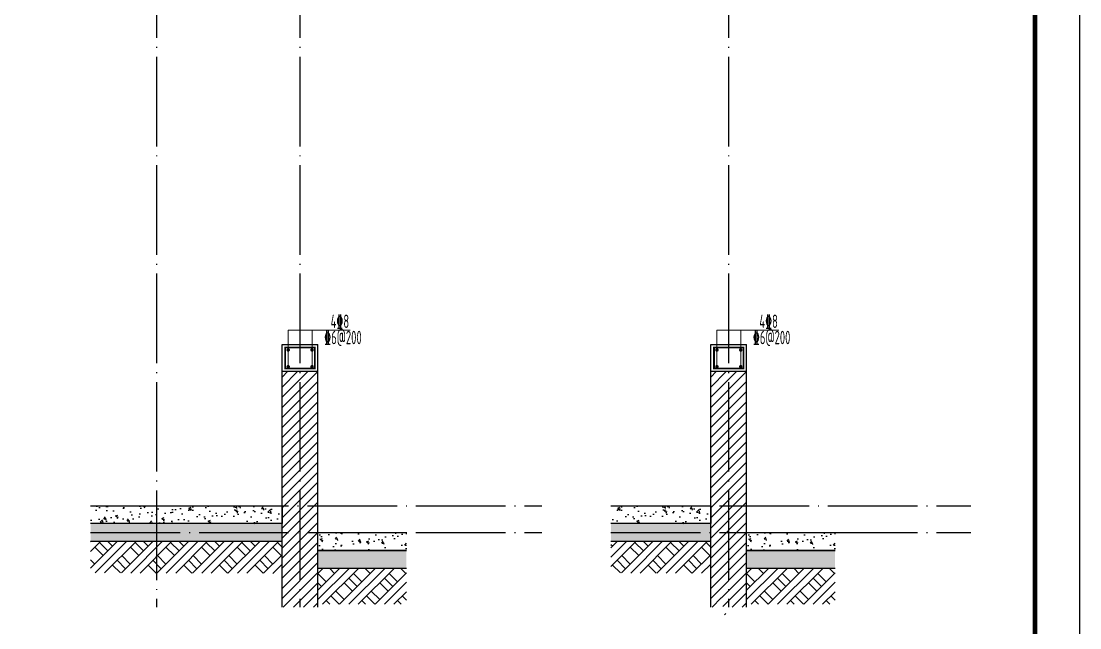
# Model space of a CAD drawing. Extents: x 2506385 to 2810062, y -487803 to -193521.
# Drawn here: x 2786442 to 2810062, y -438768 to -425227 of the extents above; entities that cross this region are included whole.
import ezdxf

# ---------------------------------------------------------------- set-up
doc = ezdxf.new("R2010")
doc.units = 0
doc.header["$LTSCALE"] = 1000
doc.header["$MEASUREMENT"] = 0
doc.linetypes.add('DOTE', pattern=[2.42, 2, -0.2, 0.02, -0.2])
for name, color, linetype in [('DOTE', 252, 'DOTE'), ('PUB_TITLE', 4, 'Continuous'), ('TEXT', 7, 'Continuous'), ('WALL', 30, 'Continuous'), ('填充层', 253, 'Continuous'), ('灰度', 8, 'Continuous')]:
    doc.layers.add(name, color=color, linetype=linetype)
doc.layers.add('rein', color=6, linetype='ByLayer', lineweight=18)
doc.layers.add('查找字符', color=1, linetype='ByLayer', lineweight=18)
doc.styles.add('tssd', font='tssdeng.shx', dxfattribs={"width": 0.7, "height": 3, "bigfont": '1hztxt.shx'})

# ---------------------------------------------------------------- blocks, each defined once
blk = doc.blocks.new('A$C38AF4FB1')
at = {"layer": '灰度'}
h = blk.add_hatch(dxfattribs=at)
h.set_pattern_fill('ANSI31,_O', color=256, scale=25)
h.set_pattern_definition([(45, (-5626084.5, -400124.625), (-28.06330038, 28.06330038), [])])
h.paths.add_polyline_path([(1475, 672), (1675, 672), (1675, 1988.4), (1475, 1988.4)])
h = blk.add_hatch(dxfattribs=at)
h.set_pattern_fill('ANSI31,_O', color=256, scale=25)
h.set_pattern_definition([(45, (-5623693.25, -400124.625), (-28.06330038, 28.06330038), [])])
h.paths.add_polyline_path([(3866.2, 672), (3906.9, 672), (3925.5, 724.5), (3944, 619.5), (3963.1, 672), (4066.2, 672), (4066.2, 1988.4), (3866.2, 1988.4)])
h = blk.add_hatch(dxfattribs=at)
h.set_pattern_fill('混凝土', color=256, scale=18, style=0)
h.set_pattern_definition([(50, (-9182276.55, -2971022.78), (129.1068329, -11.2953843), [13.5, -148.5]), (355, (-9182276.55, -2971022.78), (-24.97524, 135.394584), [10.8, -118.8]), (100.4514, (-9182265.79, -2971023.72), (104.1316887, 124.0991176), [11.4732342, -126.2055802]), (46.1842, (-9182276.55, -2970986.78), (192.1033888, -29.7934226), [20.25, -222.75]), (96.6356, (-9182260.54, -2970989.26), (168.239287, 175.3412168), [17.209852, -189.30834]), (351.1842, (-9182276.55, -2970986.78), (168.23915, 175.341348), [16.2, -178.2]), (21, (-9182258.55, -2970995.78), (107.4432694, -72.4714003), [13.5, -148.5]), (326, (-9182258.55, -2970995.78), (43.7967597, 130.5270081), [10.8, -118.8]), (71.4514, (-9182249.59, -2971001.82), (151.2400731, 58.0554894), [11.4732342, -126.2055802]), (37.5, (-9182276.547, -2971022.78), (2.18877396, 59.9208937), [0, -117.36, 0, -120.6, 0, -119.25]), (7.5, (-9182276.547, -2971022.78), (47.35251674, 70.99410814), [0, -68.76, 0, -114.66, 0, -45.45]), (327.5, (-9182316.687, -2971022.78), (96.0880385, -4.05987691), [0, -45, 0, -140.4, 0, -186.3]), (317.5, (-9182334.69, -2971022.78), (104.9735105, 18.0188968), [0, -58.5, 0, -93.24, 0, -132.3])])
h.paths.add_polyline_path([(1475, 1238.4), (407, 1238.4), (407, 1138.4), (1475, 1138.4)])
h.paths.add_polyline_path([(2169, 988.4), (2169, 1088.4), (1675, 1088.4), (1675, 988.4)])
h = blk.add_hatch(dxfattribs=at)
h.set_pattern_fill('混凝土', color=256, scale=18, style=0)
h.set_pattern_definition([(50, (-9179885.3, -2971022.78), (129.1068329, -11.2953843), [13.5, -148.5]), (355, (-9179885.3, -2971022.78), (-24.97524, 135.394584), [10.8, -118.8]), (100.4514, (-9179874.54, -2971023.72), (104.1316887, 124.0991176), [11.4732342, -126.2055802]), (46.1842, (-9179885.3, -2970986.78), (192.1033888, -29.7934226), [20.25, -222.75]), (96.6356, (-9179869.29, -2970989.26), (168.239287, 175.3412168), [17.209852, -189.30834]), (351.1842, (-9179885.3, -2970986.78), (168.23915, 175.341348), [16.2, -178.2]), (21, (-9179867.3, -2970995.78), (107.4432694, -72.4714003), [13.5, -148.5]), (326, (-9179867.3, -2970995.78), (43.7967597, 130.5270081), [10.8, -118.8]), (71.4514, (-9179858.34, -2971001.82), (151.2400731, 58.0554894), [11.4732342, -126.2055802]), (37.5, (-9179885.297, -2971022.78), (2.18877396, 59.9208937), [0, -117.36, 0, -120.6, 0, -119.25]), (7.5, (-9179885.297, -2971022.78), (47.35251674, 70.99410814), [0, -68.76, 0, -114.66, 0, -45.45]), (327.5, (-9179925.437, -2971022.78), (96.0880385, -4.05987691), [0, -45, 0, -140.4, 0, -186.3]), (317.5, (-9179943.44, -2971022.78), (104.9735105, 18.0188968), [0, -58.5, 0, -93.24, 0, -132.3])])
h.paths.add_polyline_path([(3866.2, 1238.4), (3309.7, 1238.4), (3309.7, 1138.4), (3866.2, 1138.4)])
h.paths.add_polyline_path([(4560.2, 988.4), (4560.2, 1088.4), (4066.2, 1088.4), (4066.2, 988.4)])
h = blk.add_hatch(dxfattribs=at)
h.set_pattern_fill('AR-CONC', color=256, scale=25, style=0)
h.set_pattern_definition([(50, (-9182276.547, -2971022.78), (45.54616725, -3.98477138), [4.7625, -52.3875]), (355, (-9182276.547, -2971022.78), (-8.8107065, 47.76416072), [3.81, -41.91]), (100.451, (-9182272.75, -2971023.113), (36.73562542, 43.77917196), [4.0475, -44.5225]), (46.1842, (-9182276.547, -2971010.08), (67.76976022, -10.51058198), [7.14375, -78.58125]), (96.6356, (-9182270.9, -2971010.96), (59.3510586, 61.85638897), [6.07125, -66.78375]), (351.184, (-9182276.55, -2971010.08), (59.35115145, 61.85627947), [5.715, -62.865]), (21, (-9182270.197, -2971013.256), (37.90371996, -25.56637963), [4.7625, -52.3875]), (326, (-9182270.197, -2971013.256), (15.45050709, 46.04699153), [3.81, -41.91]), (71.4514, (-9182267.04, -2971015.386), (53.3541227, 20.48071443), [4.0475, -44.5225]), (37.5, (-9182276.547, -2971022.781), (0.772150813, 21.138759718), [0, -41.402, 0, -42.545, 0, -42.06875]), (7.5, (-9182276.547, -2971022.78), (16.70491563, 25.045143705), [0, -24.257, 0, -40.4495, 0, -16.03375]), (327.5, (-9182290.707, -2971022.78), (33.897648792, -1.432185998), [0, -15.875, 0, -49.53, 0, -65.7225]), (317.5, (-9182297.057, -2971022.78), (37.03229535, 6.35662276), [0, -20.6375, 0, -32.893, 0, -46.6725])])
h.paths.add_polyline_path([(1475, 1138.4), (407, 1138.4), (407, 1038.4), (1475, 1038.4)])
h.paths.add_polyline_path([(2169, 888.4), (2169, 988.4), (1675, 988.4), (1675, 888.4)])
h = blk.add_hatch(dxfattribs=at)
h.set_pattern_fill('AR-CONC', color=256, scale=25, style=0)
h.set_pattern_definition([(50, (-9179885.297, -2971022.78), (45.54616725, -3.98477138), [4.7625, -52.3875]), (355, (-9179885.297, -2971022.78), (-8.8107065, 47.76416072), [3.81, -41.91]), (100.451, (-9179881.5, -2971023.113), (36.73562542, 43.77917196), [4.0475, -44.5225]), (46.1842, (-9179885.297, -2971010.08), (67.76976022, -10.51058198), [7.14375, -78.58125]), (96.6356, (-9179879.65, -2971010.96), (59.3510586, 61.85638897), [6.07125, -66.78375]), (351.184, (-9179885.3, -2971010.08), (59.35115145, 61.85627947), [5.715, -62.865]), (21, (-9179878.947, -2971013.256), (37.90371996, -25.56637963), [4.7625, -52.3875]), (326, (-9179878.947, -2971013.256), (15.45050709, 46.04699153), [3.81, -41.91]), (71.4514, (-9179875.79, -2971015.386), (53.3541227, 20.48071443), [4.0475, -44.5225]), (37.5, (-9179885.297, -2971022.781), (0.772150813, 21.138759718), [0, -41.402, 0, -42.545, 0, -42.06875]), (7.5, (-9179885.297, -2971022.78), (16.70491563, 25.045143705), [0, -24.257, 0, -40.4495, 0, -16.03375]), (327.5, (-9179899.457, -2971022.78), (33.897648792, -1.432185998), [0, -15.875, 0, -49.53, 0, -65.7225]), (317.5, (-9179905.807, -2971022.78), (37.03229535, 6.35662276), [0, -20.6375, 0, -32.893, 0, -46.6725])])
h.paths.add_polyline_path([(3866.2, 1138.4), (3309.7, 1138.4), (3309.7, 1038.4), (3866.2, 1038.4)])
h.paths.add_polyline_path([(4560.2, 888.4), (4560.2, 988.4), (4066.2, 988.4), (4066.2, 888.4)])
h = blk.add_hatch(dxfattribs=at)
h.set_pattern_fill('夯实土壤', color=256, scale=25, style=0)
h.set_pattern_definition([(45, (-9182247.05, -2971022.78), (-99.3485028, 99.3485028), []), (45, (-9182194.55, -2971022.78), (-99.3485028, 99.3485028), []), (45, (-9182142.05, -2971022.78), (-99.3485028, 99.3485028), []), (135, (-9182247.05, -2971022.78), (-99.3485028, -99.3485028), [66.25, -74.25]), (135, (-9182220.8, -2970996.53), (-99.3485028, -99.3485028), [66.25, -74.25]), (135, (-9182194.55, -2970970.28), (-99.3485028, -99.3485028), [66.25, -74.25])])
h.paths.add_polyline_path([(1475, 1038.4), (407, 1038.4), (407, 863.4), (1475, 860.9)])
h.paths.add_polyline_path([(2169, 688.4), (2169, 888.4), (1675, 888.4), (1675, 688.4)])
h = blk.add_hatch(dxfattribs=at)
h.set_pattern_fill('夯实土壤', color=256, scale=25, style=0)
h.set_pattern_definition([(45, (-9179855.8, -2971022.78), (-99.3485028, 99.3485028), []), (45, (-9179803.3, -2971022.78), (-99.3485028, 99.3485028), []), (45, (-9179750.8, -2971022.78), (-99.3485028, 99.3485028), []), (135, (-9179855.8, -2971022.78), (-99.3485028, -99.3485028), [66.25, -74.25]), (135, (-9179829.55, -2970996.53), (-99.3485028, -99.3485028), [66.25, -74.25]), (135, (-9179803.3, -2970970.28), (-99.3485028, -99.3485028), [66.25, -74.25])])
h.paths.add_polyline_path([(3866.2, 1038.4), (3309.7, 1038.4), (3309.7, 863.4), (3866.2, 860.9)])
h.paths.add_polyline_path([(4560.2, 688.4), (4560.2, 888.4), (4066.2, 888.4), (4066.2, 688.4)])
at = {"layer": 'DOTE', "ltscale": 0.25}
for p, q in [((775, 15238.4), (775, 672)), ((1575, 15238.4), (1575, 672)), ((3966.2, 15238.4), (3966.2, 672)), ((407, 1238.4), (2925, 1238.4)), ((3309.7, 1238.4), (5316.2, 1238.4)), ((407, 1088.4), (2925, 1088.4)), ((3309.7, 1088.4), (5316.2, 1088.4))]:
    blk.add_line(p, q, dxfattribs=at)
at = {"layer": 'rein', "const_width": 9.72}
for points in [[(1504.6, 2107.4, -1), (1514.3, 2107.4, -1)], [(1637.5, 2107.4, -1), (1647.2, 2107.4, -1)], [(3895.8, 2107.4, -1), (3905.6, 2107.4, -1)], [(4028.7, 2107.4, -1), (4038.4, 2107.4, -1)], [(1504.6, 2014.2, -1), (1514.3, 2014.2, -1)], [(1637.5, 2014.2, -1), (1647.2, 2014.2, -1)], [(3895.8, 2014.2, -1), (3905.6, 2014.2, -1)], [(4028.7, 2014.2, -1), (4038.4, 2014.2, -1)]]:
    blk.add_lwpolyline(points, format="xyb", close=True, dxfattribs=at)
at = {"layer": 'WALL', "linetype": 'ByBlock'}
for p, q in [((1475, 672), (1475, 2138.4)), ((1475, 2138.4), (1675, 2138.4)), ((1675, 672), (1675, 2138.4)), ((3866.2, 672), (3866.2, 2138.4)), ((3866.2, 2138.4), (4066.2, 2138.4)), ((4066.2, 672), (4066.2, 2138.4)), ((407, 1238.4), (1475, 1238.4)), ((3309.7, 1238.4), (3866.2, 1238.4)), ((1675, 1088.4), (2169, 1088.4)), ((4066.2, 1088.4), (4560.2, 1088.4)), ((1675, 988.4), (2169, 988.4)), ((4066.2, 988.4), (4560.2, 988.4))]:
    blk.add_line(p, q, dxfattribs=at)
at = {"layer": 'WALL'}
for p, q in [((3866.2, 2138.4), (4066.2, 2138.4)), ((1475, 1988.4), (1675, 1988.4)), ((3866.2, 1988.4), (4066.2, 1988.4)), ((407, 1238.4), (1475, 1238.4)), ((407, 1238.4), (1475, 1238.4)), ((1475, 1238.4), (1475, 1138.4)), ((1475, 1238.4), (1475, 1138.4)), ((3309.7, 1238.4), (3866.2, 1238.4)), ((3309.7, 1238.4), (3866.2, 1238.4)), ((3866.2, 1238.4), (3866.2, 1138.4)), ((3866.2, 1238.4), (3866.2, 1138.4)), ((1475, 1138.4), (407, 1138.4)), ((1475, 1138.4), (407, 1138.4)), ((3866.2, 1138.4), (3309.7, 1138.4)), ((3866.2, 1138.4), (3309.7, 1138.4)), ((1675, 988.4), (1675, 1088.4)), ((1675, 1088.4), (2169, 1088.4)), ((1675, 988.4), (1675, 1088.4)), ((1675, 1088.4), (2169, 1088.4)), ((4066.2, 988.4), (4066.2, 1088.4)), ((4066.2, 1088.4), (4560.2, 1088.4)), ((4066.2, 988.4), (4066.2, 1088.4)), ((4066.2, 1088.4), (4560.2, 1088.4)), ((1475, 1038.4), (407, 1038.4)), ((1475, 1038.4), (407, 1038.4)), ((3866.2, 1038.4), (3309.7, 1038.4)), ((3866.2, 1038.4), (3309.7, 1038.4)), ((2169, 988.4), (1675, 988.4)), ((2169, 988.4), (1675, 988.4)), ((4560.2, 988.4), (4066.2, 988.4)), ((4560.2, 988.4), (4066.2, 988.4)), ((2169, 888.4), (1675, 888.4)), ((2169, 888.4), (1675, 888.4)), ((4560.2, 888.4), (4066.2, 888.4)), ((4560.2, 888.4), (4066.2, 888.4))]:
    blk.add_line(p, q, dxfattribs=at)
at = {"layer": '填充层', "color": 6, "const_width": 10}
for points in [[(1493, 2004.5), (1493, 2121.5), (1657.5, 2121.5), (1657.5, 2004.5)], [(3884.3, 2004.5), (3884.3, 2121.5), (4048.8, 2121.5), (4048.8, 2004.5)]]:
    blk.add_lwpolyline(points, close=True, dxfattribs=at)
at = {"layer": '查找字符', "ltscale": 1000}
for p, q in [((1509.6, 2217.4), (1855, 2217.4)), ((1509.6, 2014.2), (1509.6, 2217.4)), ((1642.4, 2014.2), (1642.4, 2217.4)), ((3900.8, 2217.4), (4246.2, 2217.4)), ((3900.8, 2014.2), (3900.8, 2217.4)), ((4033.6, 2014.2), (4033.6, 2217.4))]:
    blk.add_line(p, q, dxfattribs=at)
at = {"layer": 'TEXT', "style": 'tssd', "width": 0.6}
for s, p in [('4%%1328', (1746.1, 2230, 0)), ('4%%1328', (4137.4, 2230, 0)), ('%%1326@200', (1710.5, 2139.5, 0)), ('%%1326@200', (4101.7, 2139.5, 0))]:
    blk.add_text(s, height=75, dxfattribs=at).set_placement(p)

msp = doc.modelspace()

# ---------------------------------------------------------------- linework, layer by layer
at = {"layer": 'PUB_TITLE', "linetype": 'ByBlock'}
msp.add_lwpolyline([(2768061.7, -375738.7), (2768061.7, -450038.7), (2810061.7, -450038.7), (2810061.7, -375738.7)], close=True, dxfattribs=at)
at = {"layer": 'PUB_TITLE', "linetype": 'ByBlock', "const_width": 100}
msp.add_lwpolyline([(2769061.7, -378238.7), (2769061.7, -449038.7), (2809061.7, -449038.7), (2809061.7, -378238.7)], close=True, dxfattribs=at)

# ---------------------------------------------------------------- block references
at = {"layer": '查找字符', "xscale": 4, "yscale": 4, "zscale": 4}
msp.add_blockref('A$C38AF4FB1', (2786362, -440996.1), dxfattribs=at)

doc.saveas('drawing.dxf')
